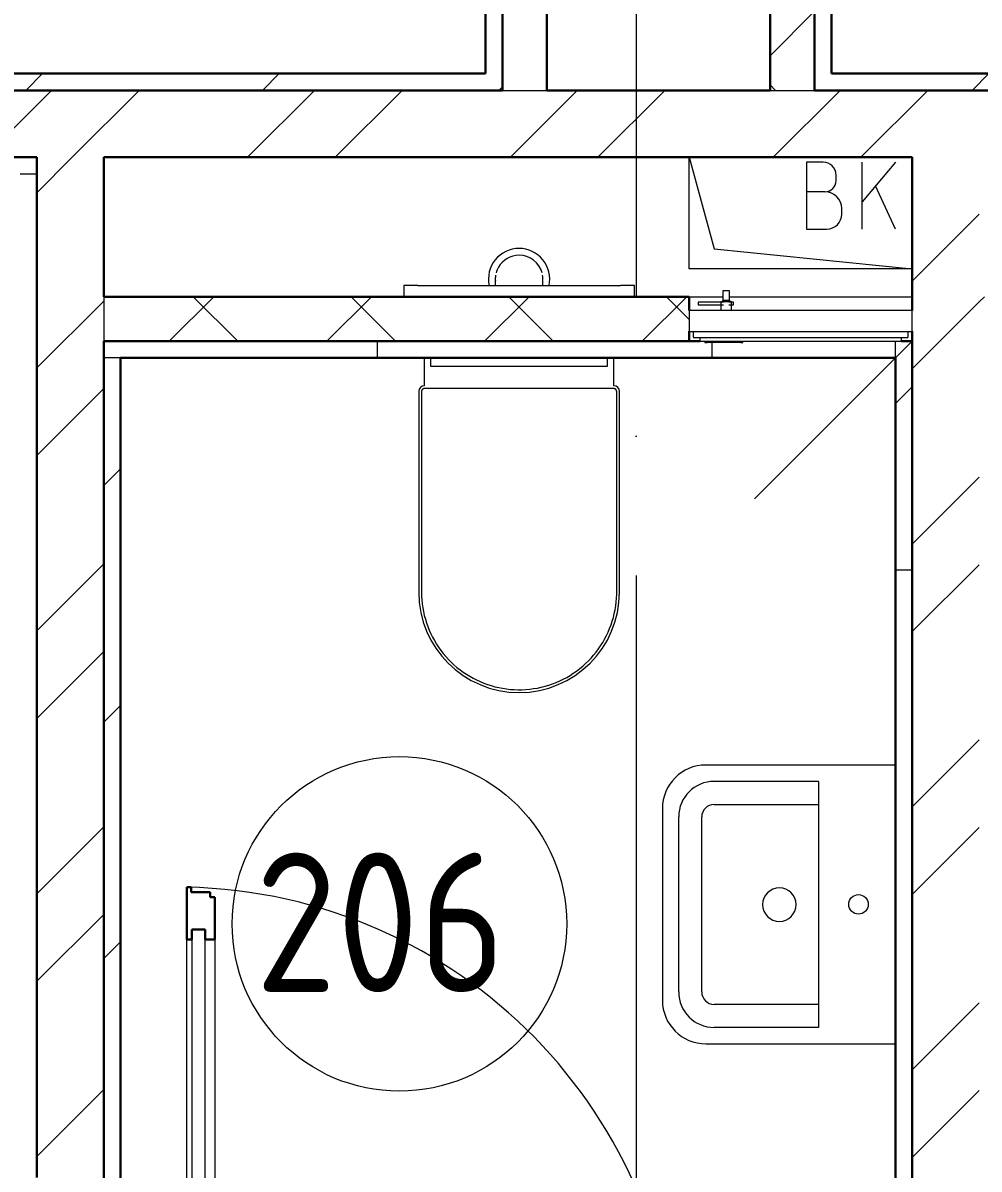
# Model space of a CAD drawing. Header units: millimetres. Extents: x -88595 to 880822, y -1054509 to -148035.
# Drawn here: x 281263 to 282978, y -273917 to -271861 of the extents above; entities that cross this region are included whole.
import ezdxf

# ---------------------------------------------------------------- set-up
doc = ezdxf.new("R2010")
doc.units = ezdxf.units.MM
doc.linetypes.add('ADSK_Линия сетки', pattern=[25, 20, -2.5, 0, -2.5])
for name, color, linetype, lineweight in [('Двери', 7, 'Continuous', 9), ('Марки помещений', 7, 'Continuous', 20), ('Обобщенные модели', 7, 'Continuous', 18), ('Оборудование', 7, 'Continuous', 18), ('Оси', 7, 'Continuous', 9), ('Перекрытие', 7, 'Continuous', 18), ('Сантехника', 7, 'Continuous', 18), ('Стены наружные', 7, 'Continuous', 18), ('Стены штриховка', 7, 'Continuous', 9)]:
    doc.layers.add(name, color=color, linetype=linetype, lineweight=lineweight)
doc.layers.add('Двери открывание', color=7, linetype='Continuous', lineweight=9, true_color=0xc0c0c0)
doc.styles.add('GOST Common_2', font='GOST_Common.ttf', dxfattribs={"width": 0.9, "height": 350})

# ---------------------------------------------------------------- blocks, each defined once
blk = doc.blocks.new('2 этаж')
at = {"lineweight": 18}
for p, q in [((311792.5, 655706.5), (311837.1, 655542.4)), ((311792.5, 655506.5), (311792.5, 655706.5)), ((312032.7, 655697.8), (312002.7, 655697.8)), ((312002.7, 655697.8), (312002.7, 655577.8)), ((312162.7, 655697.8), (312102.7, 655626.3)), ((312102.7, 655577.8), (312102.7, 655697.8)), ((312056.1, 655664.5), (312056.1, 655674.5)), ((312036.1, 655644.5), (312002.7, 655644.5)), ((312162.7, 655577.8), (312126.8, 655655)), ((312066.1, 655604.5), (312066.1, 655614.5)), ((312002.7, 655577.8), (312039.4, 655577.8)), ((311837.1, 655542.4), (312192.5, 655506.5)), ((312192.5, 655506.5), (311792.5, 655506.5))]:
    blk.add_line(p, q, dxfattribs=at)
for centre, radius, start, end in [((312032.7, 655674.5), 23.3, 0, 90), ((312036.1, 655664.5), 20, 270, 0), ((312036.1, 655614.5), 30, 0, 90), ((312039.4, 655604.5), 26.7, 270, 0)]:
    blk.add_arc(centre, radius, start, end, dxfattribs=at)
at = {"layer": 'Двери', "lineweight": 30}
for p, q in [((310891.5, 654397.5), (310899.5, 654397.5)), ((310891.5, 654303.5), (310891.5, 654397.5)), ((310899.5, 654397.5), (310899.5, 654388.5)), ((310899.5, 654388.5), (310933.5, 654388.5)), ((310933.5, 654388.5), (310933.5, 654379.5)), ((310933.5, 654379.5), (310941.5, 654379.5)), ((310941.5, 654379.5), (310941.5, 654303.5)), ((310900.5, 654321.5), (310900.5, 654303.5)), ((310924.5, 654321.5), (310900.5, 654321.5)), ((310924.5, 654303.5), (310924.5, 654321.5)), ((310900.5, 654303.5), (310891.5, 654303.5)), ((310941.5, 654303.5), (310924.5, 654303.5))]:
    blk.add_line(p, q, dxfattribs=at)
at = {"layer": 'Двери'}
for p, q in [((310900.5, 654321.5), (310900.5, 653575.5)), ((310924.5, 654321.5), (310900.5, 654321.5)), ((310924.5, 653575.5), (310924.5, 654321.5)), ((310891.5, 653593.5), (310891.5, 654303.5)), ((310941.5, 654303.5), (310941.5, 653593.5))]:
    blk.add_line(p, q, dxfattribs=at)
at = {"layer": 'Двери открывание'}
blk.add_arc((310873.5, 653499.5), 898, 0, 88.8515, dxfattribs=at)
at = {"layer": 'Марки помещений'}
blk.add_circle((311272.8, 654331.5), 300, dxfattribs=at)
at = {"layer": 'Обобщенные модели'}
for p, q in [((312162.5, 654616.5), (311822.5, 654616.5)), ((312024.5, 654587.1), (311837.3, 654587.1)), ((312024.5, 654587.1), (312024.5, 654145.9)), ((311744.5, 654538.5), (311744.5, 654366.4)), ((311837.3, 654545.8), (312024.5, 654545.8)), ((311773.8, 654209.5), (311773.8, 654523.5)), ((311815.1, 654209.5), (311815.1, 654523.5)), ((311744.5, 654366.4), (311744.5, 654194.5)), ((312024.5, 654187.2), (311837.3, 654187.2)), ((312024.5, 654145.9), (311837.3, 654145.9)), ((311822.5, 654116.5), (312162.5, 654116.5))]:
    blk.add_line(p, q, dxfattribs=at)
blk.add_circle((312096.2, 654366.5), 17.5, dxfattribs=at)
for centre, radius, start, end in [((311822.5, 654538.5), 78, 90, 180), ((311837.3, 654523.5), 63.6, 90, 180), ((311837.3, 654523.5), 22.3, 90, 180), ((311954.3, 654366.1), 30, 90, 270), ((311954.3, 654366.1), 30, 270, 90), ((311837.3, 654209.5), 63.6, 180, 270), ((311837.3, 654209.5), 22.3, 180, 270), ((311822.5, 654194.5), 78, 180, 270)]:
    blk.add_arc(centre, radius, start, end, dxfattribs=at)
at = {"layer": 'Оборудование'}
for p, q in [((311852.9, 655466.8), (311852.9, 655449.4)), ((311865.1, 655466.8), (311852.9, 655466.8)), ((311865.1, 655449.4), (311865.1, 655466.8)), ((311808.4, 655446.9), (311808.4, 655441.9)), ((311854.2, 655446.9), (311808.4, 655446.9)), ((311808.4, 655441.9), (311854.2, 655441.9)), ((311849.4, 655447.4), (311849.4, 655431.5)), ((311868.7, 655447.4), (311849.4, 655447.4)), ((311852.9, 655449.4), (311850.9, 655447.4)), ((311865.1, 655449.4), (311852.9, 655449.4)), ((311872.1, 655446.9), (311863.8, 655446.9)), ((311863.8, 655441.9), (311872.1, 655441.9)), ((311867.1, 655447.4), (311865.1, 655449.4)), ((311868.7, 655431.5), (311868.7, 655447.4)), ((311872.1, 655441.9), (311872.1, 655446.9)), ((311792.5, 655431.5), (311792.5, 655395.1)), ((312192.5, 655431.5), (311792.5, 655431.5)), ((312192.5, 655395.1), (312192.5, 655431.5)), ((311793.4, 655394.2), (312191.6, 655394.2)), ((311799.5, 655394.2), (311799.5, 655384.5)), ((311800.5, 655383.5), (312184.5, 655383.5)), ((311811.5, 655382), (311811.5, 655376.5)), ((312173.5, 655376.5), (312173.5, 655382)), ((312185.5, 655384.5), (312185.5, 655394.2)), ((311811.5, 655376.5), (312173.5, 655376.5)), ((311820.5, 655376.5), (311820.5, 655374.5)), ((311820.5, 655374.5), (311824.5, 655374.5)), ((311885, 655374.5), (311824.5, 655374.5)), ((311885, 655374.5), (311889, 655374.5)), ((311889, 655374.5), (311889, 655376.5)), ((312192.5, 655376.5), (311909.7, 655093.7))]:
    blk.add_line(p, q, dxfattribs=at)
for points, knots in [([(311792.5, 655395.1), (311792.5, 655395), (311792.5, 655394.9), (311792.6, 655394.7), (311792.7, 655394.5), (311792.9, 655394.4), (311793, 655394.3), (311793.2, 655394.2), (311793.3, 655394.2), (311793.4, 655394.2)], [0, 0, 0, 0, 0.166667, 0.333333, 0.458333, 0.583333, 0.708333, 0.833333, 1, 1, 1, 1]), ([(311799.5, 655384.5), (311799.5, 655384.4), (311799.5, 655384.2), (311799.6, 655384), (311799.7, 655383.8), (311799.9, 655383.7), (311800, 655383.6), (311800.1, 655383.6), (311800.2, 655383.5), (311800.4, 655383.5), (311800.5, 655383.5)], [0, 0, 0, 0, 0.166667, 0.333333, 0.458333, 0.583333, 0.666667, 0.75, 0.833333, 1, 1, 1, 1]), ([(311810, 655383.5), (311810.1, 655383.5), (311810.3, 655383.5), (311810.6, 655383.4), (311810.7, 655383.3), (311810.9, 655383.2), (311811.1, 655383.1), (311811.2, 655382.9), (311811.3, 655382.7), (311811.4, 655382.6), (311811.5, 655382.3), (311811.5, 655382.1), (311811.5, 655382)], [0, 0, 0, 0, 0.166667, 0.25, 0.333333, 0.416667, 0.5, 0.583333, 0.666667, 0.75, 0.833333, 1, 1, 1, 1]), ([(312173.5, 655382), (312173.5, 655382.1), (312173.5, 655382.3), (312173.6, 655382.6), (312173.7, 655382.7), (312173.8, 655382.9), (312173.9, 655383.1), (312174.1, 655383.2), (312174.3, 655383.3), (312174.4, 655383.4), (312174.7, 655383.5), (312174.9, 655383.5), (312175, 655383.5)], [-1, -1, -1, -1, -0.833333, -0.75, -0.666667, -0.583333, -0.5, -0.416667, -0.333333, -0.25, -0.166667, 0, 0, 0, 0]), ([(312184.5, 655383.5), (312184.6, 655383.5), (312184.8, 655383.5), (312184.9, 655383.6), (312185, 655383.6), (312185.1, 655383.7), (312185.3, 655383.8), (312185.4, 655384), (312185.5, 655384.2), (312185.5, 655384.4), (312185.5, 655384.5)], [-1, -1, -1, -1, -0.833333, -0.75, -0.666667, -0.583333, -0.458333, -0.333333, -0.166667, 0, 0, 0, 0]), ([(312191.6, 655394.2), (312191.7, 655394.2), (312191.8, 655394.2), (312192, 655394.3), (312192.1, 655394.4), (312192.3, 655394.5), (312192.4, 655394.7), (312192.5, 655394.9), (312192.5, 655395), (312192.5, 655395.1)], [-1, -1, -1, -1, -0.833333, -0.75, -0.583333, -0.458333, -0.333333, -0.166667, 0, 0, 0, 0])]:
    blk.add_open_spline(points, degree=3, knots=knots, dxfattribs=at)
at = {"layer": 'Оси', "linetype": 'ADSK_Линия сетки', "ltscale": 100}
blk.add_line((311697.5, 662456.5), (311697.5, 631330.4), dxfattribs=at)
at = {"layer": 'Перекрытие', "color": 49, "ltscale": 100, "true_color": 0x464646}
for p, q in [((311792.5, 655506.5), (311792.5, 655706.5)), ((312192.5, 655506.5), (311792.5, 655506.5))]:
    blk.add_line(p, q, dxfattribs=at)
at = {"layer": 'Сантехника', "lineweight": 9}
for p, q in [((311280.8, 655476.5), (311280.8, 655456.5)), ((311305.8, 655476.5), (311280.8, 655476.5)), ((311305.8, 655476.5), (311669.3, 655476.5)), ((311694.3, 655476.5), (311669.3, 655476.5)), ((311694.3, 655456.5), (311694.3, 655476.5))]:
    blk.add_line(p, q, dxfattribs=at)
at = {"layer": 'Сантехника'}
for p, q in [((311317.5, 655346.5), (311317.5, 655296.5)), ((311329.3, 655331.5), (311329.3, 655346.5)), ((311645.7, 655346.5), (311645.7, 655331.5)), ((311657.5, 655296.5), (311657.5, 655346.5)), ((311645.7, 655331.5), (311329.3, 655331.5)), ((311307.5, 655286.5), (311307.5, 654926.5)), ((311312.5, 655286.5), (311312.5, 654926.5)), ((311657.5, 655291.5), (311317.5, 655291.5)), ((311662.5, 654926.5), (311662.5, 655286.5)), ((311667.5, 654926.5), (311667.5, 655286.5))]:
    blk.add_line(p, q, dxfattribs=at)
at = {"layer": 'Сантехника', "lineweight": 9, "flags": 128}
for points in [[(311444.8, 655488), (311444.8, 655487.9), (311444.8, 655487.8), (311444.8, 655487.6), (311444.8, 655487.4), (311444.8, 655487.1), (311444.8, 655486.7), (311444.8, 655486.2), (311444.8, 655485.7), (311444.8, 655485.1), (311444.8, 655484.4), (311444.8, 655483.7), (311444.8, 655482.9), (311444.8, 655482), (311444.8, 655481.1), (311444.8, 655480.1), (311444.8, 655479), (311444.8, 655477.9), (311444.8, 655476.8)], [(311530.2, 655477.6), (311530.2, 655478.8), (311530.2, 655479.8), (311530.2, 655480.8), (311530.2, 655481.8), (311530.2, 655482.6), (311530.2, 655483.5), (311530.2, 655484.2), (311530.2, 655484.9), (311530.2, 655485.5), (311530.2, 655486.1), (311530.2, 655486.5), (311530.2, 655487), (311530.2, 655487.3), (311530.2, 655487.6), (311530.2, 655487.8), (311530.2, 655487.9), (311530.2, 655488), (311530.2, 655488)]]:
    blk.add_lwpolyline(points, dxfattribs=at)
at = {"layer": 'Сантехника', "flags": 128}
for points in [[(311317.5, 655291.5), (311317.3, 655291.5), (311317.1, 655291.5), (311316.9, 655291.5), (311316.7, 655291.4), (311316.5, 655291.4), (311316.3, 655291.4), (311316.1, 655291.3), (311315.9, 655291.3), (311315.7, 655291.2), (311315.6, 655291.1), (311315.4, 655291), (311315.2, 655290.9), (311315, 655290.8), (311314.8, 655290.7), (311314.7, 655290.6), (311314.5, 655290.5), (311314.4, 655290.4), (311314.2, 655290.3), (311314.1, 655290.1), (311313.9, 655290), (311313.8, 655289.8), (311313.6, 655289.7), (311313.5, 655289.5), (311313.4, 655289.4), (311313.3, 655289.2), (311313.2, 655289), (311313.1, 655288.9), (311313, 655288.7), (311312.9, 655288.5), (311312.8, 655288.3), (311312.8, 655288.1), (311312.7, 655287.9), (311312.7, 655287.7), (311312.6, 655287.6), (311312.6, 655287.4), (311312.5, 655287.2), (311312.5, 655287), (311312.5, 655286.8), (311312.5, 655286.6), (311312.5, 655286.5)], [(311662.5, 655286.5), (311662.5, 655286.7), (311662.5, 655286.9), (311662.5, 655287.1), (311662.4, 655287.3), (311662.4, 655287.5), (311662.4, 655287.7), (311662.3, 655287.9), (311662.2, 655288.1), (311662.2, 655288.3), (311662.1, 655288.5), (311662, 655288.6), (311661.9, 655288.8), (311661.8, 655289), (311661.7, 655289.2), (311661.6, 655289.3), (311661.5, 655289.5), (311661.4, 655289.6), (311661.3, 655289.8), (311661.1, 655290), (311661, 655290.1), (311660.8, 655290.2), (311660.7, 655290.4), (311660.5, 655290.5), (311660.4, 655290.6), (311660.2, 655290.7), (311660, 655290.8), (311659.9, 655290.9), (311659.7, 655291), (311659.5, 655291.1), (311659.3, 655291.2), (311659.1, 655291.2), (311658.9, 655291.3), (311658.7, 655291.3), (311658.5, 655291.4), (311658.4, 655291.4), (311658.2, 655291.5), (311658, 655291.5), (311657.8, 655291.5), (311657.6, 655291.5), (311657.5, 655291.5)], [(311312.5, 654926.5), (311312.6, 654919.5), (311313.1, 654912.5), (311313.8, 654905.6), (311314.7, 654898.6), (311316, 654891.7), (311317.5, 654884.9), (311319.3, 654878.1), (311321.4, 654871.5), (311323.7, 654864.9), (311326.3, 654858.4), (311329.2, 654852), (311332.3, 654845.7), (311335.6, 654839.6), (311339.2, 654833.5), (311343.1, 654827.7), (311347.1, 654822), (311351.4, 654816.5), (311355.9, 654811.1), (311360.7, 654805.9), (311365.6, 654801), (311370.7, 654796.2), (311376, 654791.6), (311381.5, 654787.3), (311387.1, 654783.1), (311392.9, 654779.2), (311398.9, 654775.6), (311405, 654772.2), (311411.3, 654769), (311417.6, 654766.1), (311424.1, 654763.4), (311430.7, 654761), (311437.3, 654758.9), (311444.1, 654757), (311450.9, 654755.4), (311457.8, 654754.1), (311464.7, 654753), (311471.6, 654752.2), (311478.6, 654751.7), (311485.6, 654751.5), (311492.6, 654751.6), (311499.6, 654751.9), (311506.6, 654752.5), (311513.5, 654753.5), (311520.4, 654754.6), (311527.3, 654756.1), (311534, 654757.8), (311540.8, 654759.8), (311547.4, 654762.1), (311553.9, 654764.6), (311560.3, 654767.4), (311566.6, 654770.4), (311572.8, 654773.7), (311578.9, 654777.2), (311584.7, 654781), (311590.5, 654785), (311596.1, 654789.3), (311601.5, 654793.7), (311606.7, 654798.4), (311611.7, 654803.2), (311616.5, 654808.3), (311621.2, 654813.6), (311625.6, 654819), (311629.8, 654824.6), (311633.7, 654830.4), (311637.5, 654836.3), (311640.9, 654842.4), (311644.2, 654848.6), (311647.2, 654854.9), (311649.9, 654861.3), (311652.4, 654867.9), (311654.6, 654874.5), (311656.5, 654881.2), (311658.2, 654888), (311659.6, 654894.9), (311660.7, 654901.8), (311661.6, 654908.8), (311662.2, 654915.7), (311662.5, 654922.7), (311662.5, 654926.5)]]:
    blk.add_lwpolyline(points, dxfattribs=at)
at = {"layer": 'Сантехника', "lineweight": 9}
for radius, start, end in [(55, 90, 192.0258), (55, 347.9742, 90), (42.7, 90, 149.8753), (42.7, 15, 90), (42.7, 150, 165), (42.7, 170.8699, 180), (42.7, 177.9172, 180), (42.7, 182.2417, 184.1976), (42.7, 357.2428, 9.4986), (42.7, 0, 2.5338)]:
    blk.add_arc((311487.5, 655488), radius, start, end, dxfattribs=at)
at = {"layer": 'Сантехника'}
for centre, radius, start, end in [((311317.5, 655286.5), 10, 90, 180), ((311657.5, 655286.5), 10, 0, 90), ((311317.5, 655286.5), 5, 150, 180), ((311317.5, 655286.5), 5, 150, 180), ((311317.5, 655286.5), 5, 150, 165), ((311317.5, 655286.5), 5, 90, 120), ((311317.5, 655286.5), 5, 90, 120), ((311317.5, 655286.5), 5, 90, 120), ((311657.5, 655286.5), 5, 60, 90), ((311657.5, 655286.5), 5, 60, 90), ((311657.5, 655286.5), 5, 60, 90), ((311657.5, 655286.5), 5, 0, 30), ((311657.5, 655286.5), 5, 0, 30), ((311657.5, 655286.5), 5, 15, 30), ((311487.5, 654926.5), 180, 180, 0), ((311487.5, 654926.5), 175, 180, 180.9078), ((311487.5, 654926.5), 175, 180, 180.9078), ((311487.5, 654926.5), 175, 359.0922, 0), ((311487.5, 654926.5), 175, 359.0922, 0)]:
    blk.add_arc(centre, radius, start, end, dxfattribs=at)
at = {"layer": 'Стены наружные', "lineweight": 30}
for p, q in [((311457.5, 659756.5), (311457.5, 655826.5)), ((311537.5, 655826.5), (311537.5, 659756.5)), ((311937.5, 659756.5), (311937.5, 655826.5)), ((312017.5, 655826.5), (312017.5, 659756.5)), ((311427.5, 659726.5), (311427.5, 655856.5)), ((312047.5, 655856.5), (312047.5, 659726.5)), ((311427.5, 655856.5), (310142.5, 655856.5)), ((313322.5, 655856.5), (312047.5, 655856.5)), ((311457.5, 655826.5), (310172.5, 655826.5)), ((311937.5, 655826.5), (311537.5, 655826.5)), ((313292.5, 655826.5), (312017.5, 655826.5)), ((310172.5, 655706.5), (310622.5, 655706.5)), ((310622.5, 655706.5), (310622.5, 653876.5)), ((310742.5, 655456.5), (310742.5, 655706.5)), ((310742.5, 655706.5), (312192.5, 655706.5)), ((312192.5, 655706.5), (312192.5, 655431.5)), ((311792.5, 655456.5), (310742.5, 655456.5)), ((311792.5, 655431.5), (311792.5, 655456.5)), ((311792.5, 655376.5), (311792.5, 655394.9)), ((312192.5, 653751.5), (312192.5, 655394.9)), ((310742.5, 653481.5), (310742.5, 655376.5)), ((310742.5, 655376.5), (311811.5, 655376.5)), ((312192.5, 655376.5), (312173.5, 655376.5)), ((310772.5, 655346.5), (312162.5, 655346.5)), ((310772.5, 653511.5), (310772.5, 655346.5)), ((312162.5, 655346.5), (312162.5, 653781.5))]:
    blk.add_line(p, q, dxfattribs=at)
at = {"layer": 'Стены наружные', "linetype": 'Continuous', "lineweight": 9}
for p, q in [((311937.5, 655888.5), (312017.5, 655968.5)), ((310602.7, 655826.5), (310632.7, 655856.5)), ((311027, 655826.5), (311057, 655856.5)), ((312299.8, 655826.5), (312329.8, 655856.5)), ((311451.3, 655826.5), (311457.5, 655832.7)), ((311947.4, 655826.5), (311937.5, 655836.4)), ((310528.9, 655706.5), (310648.9, 655826.5)), ((310686, 655706.5), (310806, 655826.5)), ((311000.3, 655706.5), (311120.3, 655826.5)), ((311157.5, 655706.5), (311277.5, 655826.5)), ((311471.8, 655706.5), (311591.8, 655826.5)), ((311628.9, 655706.5), (311748.9, 655826.5)), ((311943.3, 655706.5), (312063.3, 655826.5)), ((312100.4, 655706.5), (312220.4, 655826.5)), ((310622.5, 655643), (310686, 655706.5)), ((312192.5, 655484.3), (312312.5, 655604.3)), ((310622.5, 655328.7), (310742.5, 655448.7)), ((310859.8, 655376.5), (310939.8, 655456.5)), ((310983.2, 655376.5), (310903.2, 655456.5)), ((311142.7, 655376.5), (311222.7, 655456.5)), ((311266, 655376.5), (311186, 655456.5)), ((311425.5, 655376.5), (311505.5, 655456.5)), ((311548.8, 655376.5), (311468.8, 655456.5)), ((311708.4, 655376.5), (311788.4, 655456.5)), ((311792.5, 655415.7), (311751.7, 655456.5)), ((312192.5, 655327.1), (312312.5, 655447.1)), ((312312.5, 655447.1), (312321.9, 655456.5)), ((311233.5, 655346.5), (311233.5, 655376.5)), ((311833.5, 655346.5), (311833.5, 655374.5)), ((310622.5, 655171.5), (310742.5, 655291.5)), ((312162.5, 655265), (312192.5, 655295)), ((310742.5, 655117.7), (310772.5, 655147.7)), ((312192.5, 655012.8), (312312.5, 655132.8)), ((310622.5, 654857.2), (310742.5, 654977.2)), ((312192.5, 654855.7), (312312.5, 654975.7)), ((310622.5, 654700.1), (310742.5, 654820.1)), ((310742.5, 654693.5), (310772.5, 654723.5)), ((312192.5, 654541.4), (312312.5, 654661.4)), ((310622.5, 654385.7), (310742.5, 654505.7)), ((312192.5, 654384.2), (312312.5, 654504.2)), ((310622.5, 654228.6), (310742.5, 654348.6)), ((310742.5, 654269.2), (310772.5, 654299.2)), ((312192.5, 654069.9), (312312.5, 654189.9)), ((310622.5, 653914.3), (310742.5, 654034.3)), ((312192.5, 653912.7), (312312.5, 654032.7))]:
    blk.add_line(p, q, dxfattribs=at)
at = {"layer": 'Стены наружные'}
for p, q in [((311792.5, 655456.5), (311852.9, 655456.5)), ((311865.1, 655456.5), (312192.5, 655456.5))]:
    blk.add_line(p, q, dxfattribs=at)
at = {"layer": 'Стены штриховка'}
for p, q in [((311457.5, 655826.5), (311537.5, 655826.5)), ((311937.5, 655826.5), (312017.5, 655826.5)), ((310622.5, 655676.5), (310592.5, 655676.5)), ((310742.5, 655456.5), (310742.5, 655376.5)), ((312162.5, 655346.5), (312162.5, 655376.5)), ((310772.5, 655346.5), (310742.5, 655346.5)), ((312162.5, 654966.5), (312192.5, 654966.5))]:
    blk.add_line(p, q, dxfattribs=at)
at = {"layer": 'Марки помещений', "style": 'GOST Common_2', "width": 0.9}
blk.add_text('206', height=250, dxfattribs=at).set_placement((311014.1, 654209.3))

msp = doc.modelspace()

# ---------------------------------------------------------------- block references
at = {"layer": 'Оборудование', "color": 5, "true_color": 0x0000ff}
msp.add_blockref('2 этаж', (-29334.2, -927808.4), dxfattribs=at)

doc.saveas('drawing.dxf')
